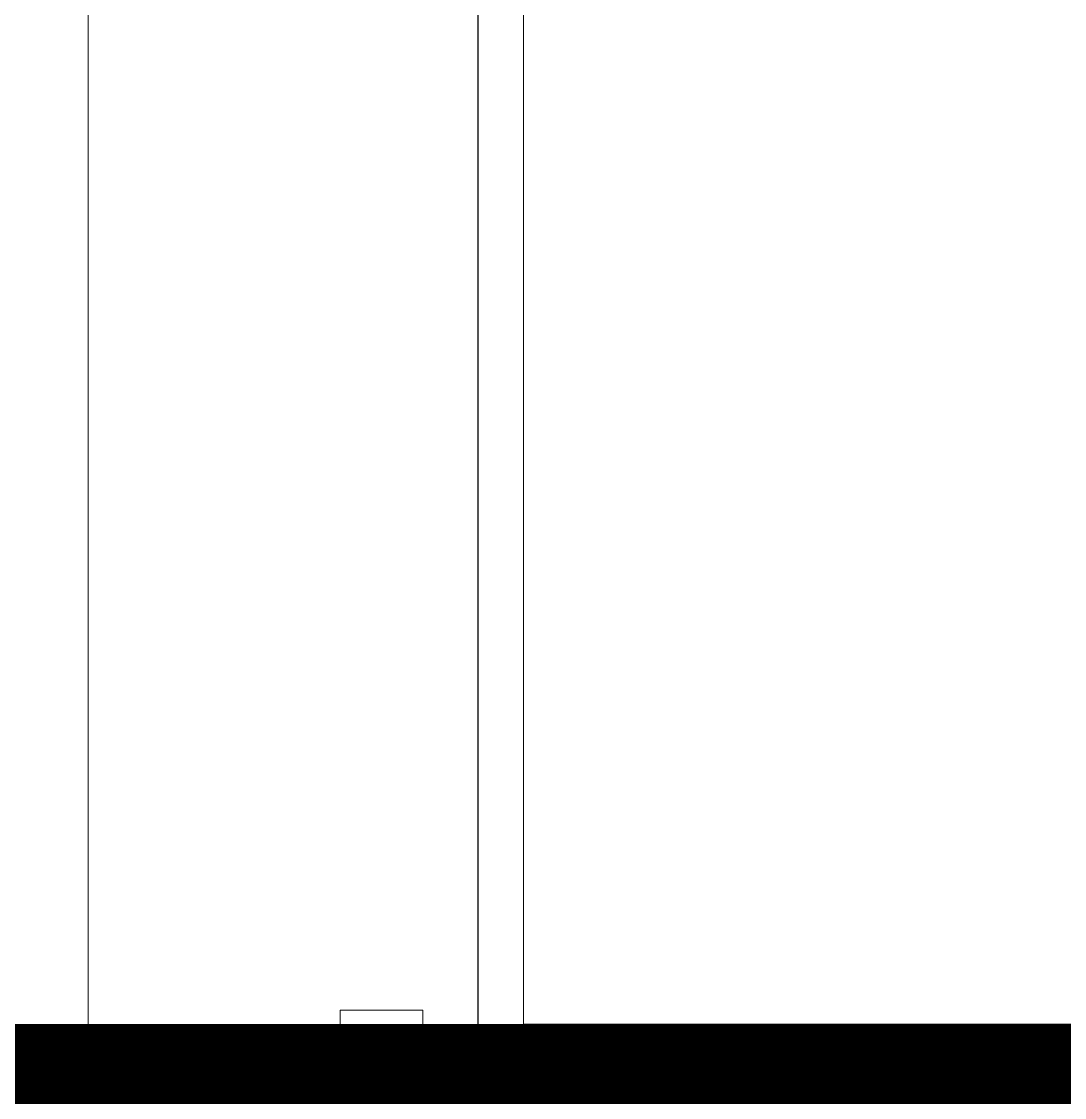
# Model space of a CAD drawing. Header units: millimetres. Extents: x 3546612 to 5615882, y 547008 to 3162891.
# Drawn here: x 5355429 to 5357706, y 2416957 to 2419305 of the extents above; entities that cross this region are included whole.
import ezdxf

# ---------------------------------------------------------------- set-up
doc = ezdxf.new("R2010")
doc.units = ezdxf.units.MM
doc.layers.add('HEB-Angle joint', color=1, linetype='Continuous')
doc.layers.add('XR-평면도$0$Parking_화물', color=9, linetype='Continuous')
for name, color, linetype, lineweight in [('XR-평면도$0$A-CNTL', 9, 'Continuous', 15), ('XR-평면도$0$A-ELEV-LIN3', 9, 'Continuous', 18), ('XR-평면도$0$A-XXXX-HID', 9, 'Continuous', 18)]:
    doc.layers.add(name, color=color, linetype=linetype, lineweight=lineweight)

# ---------------------------------------------------------------- blocks, each defined once
blk = doc.blocks.new('XR-평면도$0$중심선(210216)')
at = {"layer": 'XR-평면도$0$A-CNTL', "ltscale": 300}
blk.add_lwpolyline([(33000, 206000), (33000, -10000)], dxfattribs=at)
blk = doc.blocks.new('XR-평면도$0$주차구획_1')
at = {"layer": 'XR-평면도$0$A-ELEV-LIN3'}
blk.add_lwpolyline([(-5900, 1450), (5900, 1450), (5900, -1450), (-5900, -1450)], close=True, dxfattribs=at)
at = {"layer": 'XR-평면도$0$Parking_화물'}
blk.add_lwpolyline([(-6000, 1550), (6000, 1550), (6000, -1550), (-6000, -1550)], close=True, dxfattribs=at)
blk = doc.blocks.new('XR-평면도$0$화물주차구획_1F(210411)')
at = {"xscale": -1.000000000000001}
blk.add_blockref('XR-평면도$0$주차구획_1', (12150544, 734113.4), dxfattribs=at)
blk = doc.blocks.new('XR-평면도$0$b1')
at = {"layer": 'XR-평면도$0$A-XXXX-HID'}
blk.add_lwpolyline([(0, 180), (180, 180), (180, 0), (0, 0), (0, 180)], dxfattribs=at)
blk.add_circle((90, 90), 50, dxfattribs=at)
blk = doc.blocks.new('XR-평면도$0$스크린+범퍼_기준층(도크레밸러)')
at = {"rotation": 270}
blk.add_blockref('XR-평면도$0$b1', (600, -550), dxfattribs=at)

msp = doc.modelspace()

# ---------------------------------------------------------------- linework, layer by layer
at = {"layer": 'HEB-Angle joint', "const_width": 300}
msp.add_lwpolyline([(5360075.1, 2416967.6), (5321925, 2416967.6), (5321975.1, 2397393), (5354577.8, 2397393), (5354577.8, 2380598), (5367617.8, 2380598), (5367617.8, 2397398), (5399575, 2397398), (5399575, 2416967.6), (5362075, 2416967.6), (5362075.1, 2413367.6), (5360075, 2413367.6), (5360075.1, 2416967.6)], dxfattribs=at)
at = {"layer": 'XR-평면도$0$A-ELEV-LIN3'}
msp.add_lwpolyline([(5378025, 2416967.6), (5337575, 2416967.6), (5337575, 2423967.6), (5333125, 2423967.6), (5333125, 2428267.6), (5334225, 2428267.6), (5334225, 2429967.6), (5332925, 2429967.6), (5332925, 2429367.6), (5323075, 2429367.6), (5323075, 2429967.6), (5322775, 2429967.6), (5322775, 2444467.6), (5323475, 2444467.6), (5323475, 2445967.6)], dxfattribs=at)
msp.add_lwpolyline([(5378025, 2416967.6), (5337575, 2416967.6), (5337575, 2423967.6), (5333125, 2423967.6), (5333125, 2428267.6), (5334225, 2428267.6), (5334225, 2429967.6), (5332925, 2429967.6), (5332925, 2429367.6), (5323075, 2429367.6), (5323075, 2429967.6), (5322775, 2429967.6), (5322775, 2444467.6), (5323475, 2444467.6), (5323475, 2445967.6)], dxfattribs=at)
msp.add_lwpolyline([(5378025, 2416967.6), (5337575, 2416967.6), (5337575, 2423967.6), (5333125, 2423967.6), (5333125, 2428267.6), (5334225, 2428267.6), (5334225, 2429967.6), (5332925, 2429967.6), (5332925, 2429367.6), (5323075, 2429367.6), (5323075, 2429967.6), (5322775, 2429967.6), (5322775, 2444467.6), (5323475, 2444467.6), (5323475, 2445967.6)], dxfattribs=at)

# ---------------------------------------------------------------- block references
at = {"color": 2, "rotation": 270}
msp.add_blockref('XR-평면도$0$화물주차구획_1F(210411)', (4623861.7, 14573561.5), dxfattribs=at)
msp.add_blockref('XR-평면도$0$화물주차구획_1F(210411)', (4623861.7, 14573561.5), dxfattribs=at)
msp.add_blockref('XR-평면도$0$화물주차구획_1F(210411)', (4623861.7, 14573561.5), dxfattribs=at)
at = {"rotation": 90}
msp.add_blockref('XR-평면도$0$스크린+범퍼_기준층(도크레밸러)', (5355575, 2416367.6), dxfattribs=at)
msp.add_blockref('XR-평면도$0$스크린+범퍼_기준층(도크레밸러)', (5355575, 2416367.6), dxfattribs=at)
msp.add_blockref('XR-평면도$0$스크린+범퍼_기준층(도크레밸러)', (5355575, 2416367.6), dxfattribs=at)
at = {"layer": 'XR-평면도$0$A-CNTL'}
msp.add_blockref('XR-평면도$0$중심선(210216)', (5322575, 2339367.6), dxfattribs=at)

doc.saveas('drawing.dxf')
